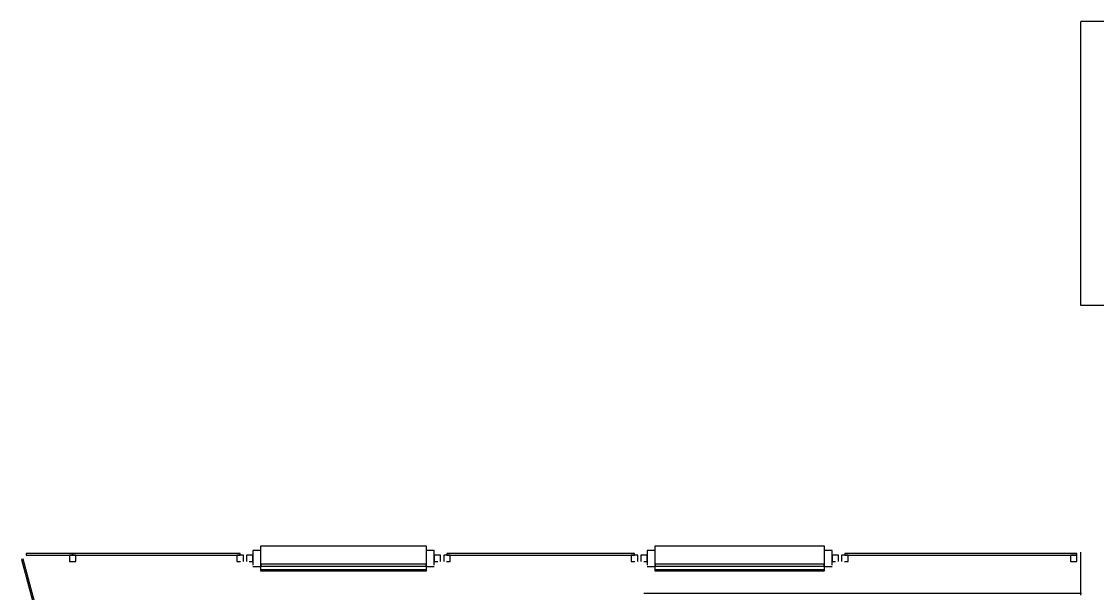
# Model space of a CAD drawing. Extents: x 14785 to 50894, y -3296 to 56414.
# Drawn here: x 15208 to 21947, y 50359 to 53944 of the extents above; entities that cross this region are included whole.
import ezdxf

# ---------------------------------------------------------------- set-up
doc = ezdxf.new("R2010")
doc.units = 0
doc.header["$MEASUREMENT"] = 0
for name, color, linetype in [('A-General', 252, 'CONTINUOUS'), ('A-Stairs', 7, 'CONTINUOUS'), ('A-Wall__Stud', 252, 'CONTINUOUS'), ('A-Window', 7, 'CONTINUOUS')]:
    doc.layers.add(name, color=color, linetype=linetype)

msp = doc.modelspace()

# ---------------------------------------------------------------- linework, layer by layer
at = {"layer": 'A-General'}
msp.add_line((20307.1, 50358.9), (19191.6, 50358.9), dxfattribs=at)
at = {"layer": 'A-Stairs'}
msp.add_line((21847.1, 50358.9), (19104.6, 50358.9), dxfattribs=at)
at = {"layer": 'A-Wall__Stud'}
for p, q in [((47690.5, 53944.4), (21842.1, 53944.4)), ((21842.1, 52163.9), (21842.1, 53944.4)), ((22094.5, 52163.9), (21842.1, 52163.9)), ((21842.1, 50348.9), (21842.1, 50618.9))]:
    msp.add_line(p, q, dxfattribs=at)
at = {"layer": 'A-Window'}
for p, q in [((16707.1, 50628.9), (16657.1, 50628.9)), ((16657.1, 50628.9), (16657.1, 50536.4)), ((16707.1, 50628.9), (16707.1, 50658.2)), ((16707.1, 50658.2), (17742.1, 50658.2)), ((16707.1, 50528.9), (16707.1, 50628.9)), ((17742.1, 50658.2), (17742.1, 50628.9)), ((17792.1, 50628.9), (17742.1, 50628.9)), ((17742.1, 50628.9), (17742.1, 50528.9)), ((17792.1, 50536.4), (17792.1, 50628.9)), ((19177.1, 50628.9), (19127.1, 50628.9)), ((19127.1, 50628.9), (19127.1, 50536.4)), ((19177.1, 50628.9), (19177.1, 50658.2)), ((19177.1, 50658.2), (20234.6, 50658.2)), ((19177.1, 50528.9), (19177.1, 50628.9)), ((20234.6, 50658.2), (20234.6, 50628.9)), ((20284.6, 50628.9), (20234.6, 50628.9)), ((20234.6, 50628.9), (20234.6, 50528.9)), ((20284.6, 50536.4), (20284.6, 50628.9)), ((15217.3, 50573.7), (15207.7, 50571.1)), ((15207.7, 50571.1), (15929.5, 47877.1)), ((15939.2, 47879.6), (15217.3, 50573.7)), ((15527.8, 50608.9), (15236.6, 50608.9)), ((15236.6, 50608.9), (15236.6, 50598.9)), ((15236.6, 50598.9), (15527.8, 50598.9)), ((15527.8, 50598.9), (15527.8, 50608.9)), ((16577.1, 50608.9), (15527.8, 50608.9)), ((15527.8, 50608.9), (15527.8, 50598.9)), ((15527.8, 50598.9), (16577.1, 50598.9)), ((16577.1, 50598.9), (16577.1, 50608.9)), ((19047.1, 50608.9), (17872.1, 50608.9)), ((17872.1, 50608.9), (17872.1, 50598.9)), ((17872.1, 50598.9), (19047.1, 50598.9)), ((19047.1, 50598.9), (19047.1, 50608.9)), ((21817.1, 50608.9), (20364.6, 50608.9)), ((20364.6, 50608.9), (20364.6, 50598.9)), ((20364.6, 50598.9), (21817.1, 50598.9)), ((21817.1, 50598.9), (21777.1, 50598.9)), ((21777.1, 50598.9), (21777.1, 50558.9)), ((21777.1, 50558.9), (21817.1, 50558.9)), ((21817.1, 50598.9), (21817.1, 50608.9)), ((21817.1, 50558.9), (21817.1, 50598.9)), ((16657.1, 50528.9), (16707.1, 50528.9)), ((16707.1, 50541.8), (16707.1, 50530.2)), ((17742.1, 50541.8), (16707.1, 50541.8)), ((16707.1, 50530.2), (17742.1, 50530.2)), ((16707.1, 50508.2), (16707.1, 50528.9)), ((16707.1, 50499.6), (16707.1, 50508.2)), ((17742.1, 50508.2), (16707.1, 50508.2)), ((17742.1, 50499.6), (16707.1, 50499.6)), ((17742.1, 50530.2), (17742.1, 50541.8)), ((17742.1, 50528.9), (17742.1, 50508.2)), ((17742.1, 50528.9), (17792.1, 50528.9)), ((17742.1, 50508.2), (17742.1, 50499.6)), ((19127.1, 50528.9), (19177.1, 50528.9)), ((19177.1, 50541.8), (19177.1, 50530.2)), ((20234.6, 50541.8), (19177.1, 50541.8)), ((19177.1, 50530.2), (20234.6, 50530.2)), ((19177.1, 50508.2), (19177.1, 50528.9)), ((19177.1, 50499.6), (19177.1, 50508.2)), ((20234.6, 50508.2), (19177.1, 50508.2)), ((20234.6, 50499.6), (19177.1, 50499.6)), ((20234.6, 50530.2), (20234.6, 50541.8)), ((20234.6, 50528.9), (20234.6, 50508.2)), ((20234.6, 50528.9), (20284.6, 50528.9)), ((20234.6, 50508.2), (20234.6, 50499.6))]:
    msp.add_line(p, q, dxfattribs=at)
at = {"layer": 'A-Window', "extrusion": (0, 0, -1)}
for p, q in [((15547.8, 50598.9), (15507.8, 50598.9)), ((15507.8, 50598.9), (15507.8, 50558.9)), ((15507.8, 50558.9), (15547.8, 50558.9)), ((15547.8, 50558.9), (15547.8, 50598.9)), ((16597.1, 50598.9), (16557.1, 50598.9)), ((16557.1, 50598.9), (16557.1, 50558.9)), ((16557.1, 50558.9), (16579.6, 50558.9)), ((16597.1, 50558.9), (16597.1, 50598.9)), ((16657.1, 50598.9), (16617.1, 50598.9)), ((16617.1, 50598.9), (16617.1, 50558.9)), ((16634.6, 50558.9), (16657.1, 50558.9)), ((16657.1, 50558.9), (16657.1, 50598.9)), ((17832.1, 50598.9), (17792.1, 50598.9)), ((17792.1, 50598.9), (17792.1, 50558.9)), ((17792.1, 50558.9), (17814.6, 50558.9)), ((17832.1, 50558.9), (17832.1, 50598.9)), ((17892.1, 50598.9), (17852.1, 50598.9)), ((17852.1, 50598.9), (17852.1, 50558.9)), ((17869.6, 50558.9), (17892.1, 50558.9)), ((17892.1, 50558.9), (17892.1, 50598.9)), ((19067.1, 50598.9), (19027.1, 50598.9)), ((19027.1, 50598.9), (19027.1, 50558.9)), ((19027.1, 50558.9), (19049.6, 50558.9)), ((19067.1, 50558.9), (19067.1, 50598.9)), ((19127.1, 50598.9), (19087.1, 50598.9)), ((19087.1, 50598.9), (19087.1, 50558.9)), ((19104.6, 50558.9), (19127.1, 50558.9)), ((19127.1, 50558.9), (19127.1, 50598.9)), ((20324.6, 50598.9), (20284.6, 50598.9)), ((20284.6, 50598.9), (20284.6, 50558.9)), ((20284.6, 50558.9), (20307.1, 50558.9)), ((20324.6, 50558.9), (20324.6, 50598.9)), ((20384.6, 50598.9), (20344.6, 50598.9)), ((20344.6, 50598.9), (20344.6, 50558.9)), ((20362.1, 50558.9), (20384.6, 50558.9)), ((20384.6, 50558.9), (20384.6, 50598.9))]:
    msp.add_line(p, q, dxfattribs=at)

doc.saveas('drawing.dxf')
